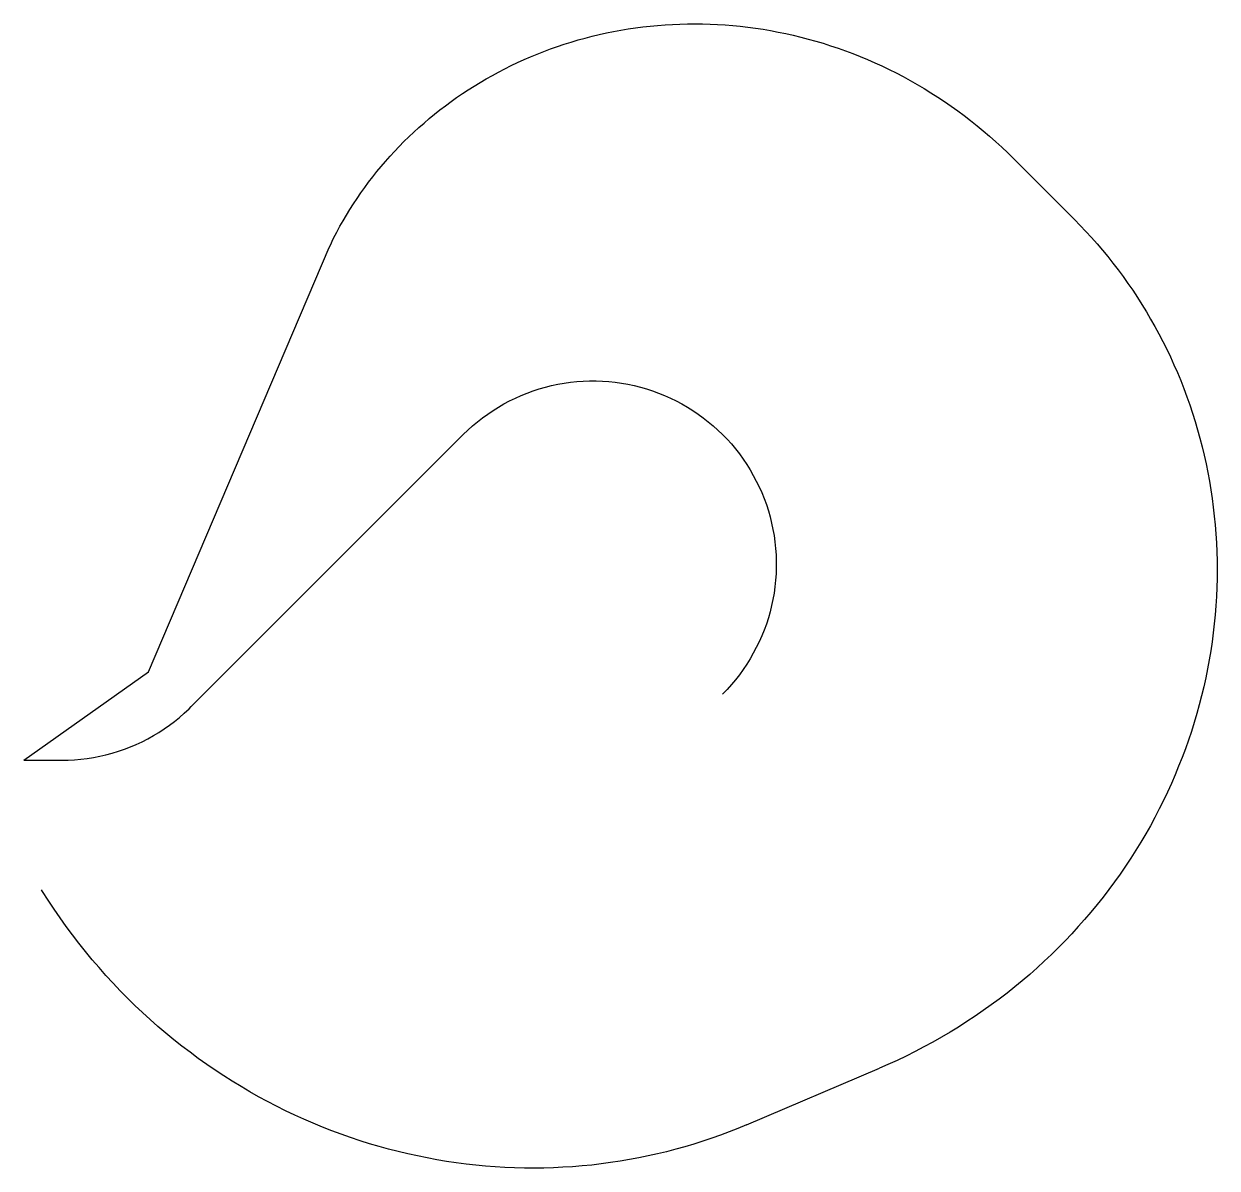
# Model space of a CAD drawing. Header units: metres. Extents: x 0 to 17557, y -6001 to 10833.
import ezdxf

# ---------------------------------------------------------------- set-up
doc = ezdxf.new("R2010")
doc.units = ezdxf.units.M

msp = doc.modelspace()

# ---------------------------------------------------------------- linework, layer by layer
at = {"layer": 'NorminalTrack', "color": 1}
msp.add_lwpolyline([(0, 0), (555, 0), (555, 0), (650, 2), (744, 7), (838, 15), (931, 26), (1024, 41), (1117, 59), (1208, 80), (1299, 105), (1390, 132), (1479, 163), (1567, 197), (1653, 233), (1739, 273), (1823, 316), (1905, 362), (1986, 410), (2065, 461), (2142, 515), (2217, 572), (2290, 631), (2361, 693), (2430, 757), (2464, 791), (2464, 791), (6464, 4791), (6464, 4791), (6532, 4856), (6602, 4919), (6674, 4980), (6748, 5038), (6825, 5093), (6903, 5146), (6983, 5196), (7064, 5243), (7147, 5287), (7232, 5328), (7318, 5367), (7405, 5402), (7494, 5434), (7583, 5463), (7674, 5489), (7765, 5512), (7858, 5532), (7950, 5548), (8044, 5561), (8137, 5571), (8231, 5577), (8325, 5581), (8420, 5581), (8514, 5577), (8608, 5571), (8702, 5561), (8795, 5548), (8888, 5532), (8980, 5512), (9071, 5489), (9162, 5463), (9251, 5434), (9340, 5402), (9427, 5367), (9513, 5328), (9598, 5287), (9681, 5243), (9763, 5196), (9843, 5146), (9921, 5093), (9997, 5038), (10071, 4980), (10143, 4919), (10213, 4856), (10281, 4791), (10346, 4723), (10410, 4653), (10470, 4581), (10528, 4506), (10583, 4430), (10636, 4352), (10686, 4272), (10733, 4191), (10777, 4108), (10819, 4023), (10857, 3937), (10892, 3849), (10925, 3761), (10954, 3671), (10980, 3581), (11002, 3489), (11022, 3397), (11038, 3304), (11051, 3211), (11061, 3117), (11068, 3023), (11071, 2929), (11071, 2835), (11068, 2741), (11061, 2647), (11051, 2553), (11038, 2460), (11022, 2367), (11002, 2275), (10980, 2184), (10954, 2093), (10925, 2004), (10892, 1915), (10857, 1828), (10819, 1742), (10777, 1657), (10733, 1574), (10686, 1492), (10636, 1412), (10583, 1334), (10528, 1258), (10470, 1184), (10410, 1112), (10346, 1042), (10281, 974)], dxfattribs=at)
at = {"layer": 'SubLines', "color": 5}
for p, q in [((14555, 8857), (15458, 7954)), ((10633, -5364), (12589, -4531))]:
    msp.add_line(p, q, dxfattribs=at)
msp.add_lwpolyline([(0, 0), (1834, 1299), (4494, 7541), (4515, 7588), (4536, 7634), (4558, 7680), (4580, 7725), (4604, 7770)], dxfattribs=at)
at = {"layer": 'WindSpiral', "color": 3}
for points in [[(4604, 7770), (4650, 7855), (4697, 7938), (4746, 8021), (4797, 8104), (4849, 8185), (4903, 8266), (4958, 8347), (5015, 8426), (5073, 8505), (5133, 8582), (5195, 8659), (5257, 8735), (5322, 8810), (5388, 8885), (5455, 8958), (5523, 9030), (5593, 9101), (5665, 9171), (5738, 9240), (5812, 9308), (5888, 9374), (5964, 9440), (6043, 9504), (6122, 9567), (6203, 9629), (6285, 9689), (6368, 9749), (6453, 9807), (6538, 9863), (6625, 9918), (6713, 9972), (6802, 10024), (6893, 10075), (6984, 10125), (7077, 10173), (7170, 10219), (7264, 10264), (7360, 10307), (7456, 10349), (7554, 10389), (7652, 10428), (7751, 10465), (7851, 10500), (7952, 10534), (8053, 10565), (8156, 10596), (8259, 10624), (8363, 10651), (8467, 10676), (8573, 10699), (8678, 10720), (8785, 10740), (8892, 10758), (8999, 10773), (9107, 10788), (9216, 10800), (9324, 10810), (9434, 10819), (9543, 10825), (9653, 10830), (9764, 10832), (9874, 10833), (9985, 10832), (10096, 10829), (10207, 10824), (10319, 10817), (10430, 10808), (10541, 10797), (10653, 10784), (10764, 10770), (10876, 10753), (10987, 10734), (11099, 10713), (11210, 10690), (11321, 10666), (11431, 10639), (11542, 10610), (11652, 10579), (11762, 10547), (11871, 10512), (11981, 10475), (12089, 10437), (12197, 10396), (12305, 10353), (12412, 10309), (12519, 10262), (12625, 10214), (12730, 10163), (12835, 10111), (12939, 10057), (13042, 10001), (13145, 9942), (13246, 9882), (13347, 9820), (13447, 9757), (13546, 9691), (13643, 9624), (13740, 9554), (13836, 9483), (13931, 9410), (14025, 9335), (14117, 9259), (14209, 9180), (14299, 9100), (14388, 9019), (14476, 8935), (14555, 8857)], [(15458, 7954), (15543, 7867), (15627, 7779), (15710, 7689), (15791, 7598), (15870, 7504), (15948, 7410), (16025, 7313), (16100, 7216), (16173, 7116), (16245, 7016), (16315, 6914), (16384, 6810), (16451, 6705), (16516, 6599), (16579, 6491), (16641, 6382), (16701, 6272), (16759, 6161), (16815, 6048), (16869, 5934), (16922, 5819), (16972, 5703), (17021, 5586), (17067, 5468), (17112, 5348), (17154, 5228), (17195, 5107), (17233, 4985), (17270, 4862), (17304, 4738), (17336, 4613), (17366, 4488), (17394, 4362), (17420, 4235), (17444, 4108), (17465, 3979), (17484, 3851), (17501, 3721), (17516, 3592), (17529, 3461), (17539, 3331), (17547, 3199), (17553, 3068), (17556, 2936), (17557, 2804), (17556, 2672), (17553, 2539), (17547, 2407), (17539, 2274), (17528, 2141), (17516, 2008), (17501, 1875), (17483, 1742), (17463, 1609), (17441, 1477), (17416, 1344), (17390, 1212), (17360, 1080), (17329, 948), (17295, 817), (17258, 686), (17220, 556), (17179, 425), (17135, 296), (17090, 167), (17042, 38), (16991, -89), (16939, -216), (16884, -343), (16826, -468), (16767, -593), (16705, -717), (16641, -840), (16575, -963), (16506, -1084), (16435, -1204), (16362, -1323), (16287, -1441), (16210, -1558), (16130, -1674), (16048, -1788), (15965, -1902), (15879, -2014), (15791, -2124), (15700, -2234), (15608, -2342), (15514, -2448), (15418, -2553), (15320, -2656), (15220, -2758), (15118, -2859), (15014, -2957), (14908, -3054), (14800, -3150), (14691, -3243), (14579, -3335), (14466, -3425), (14351, -3513), (14235, -3599), (14116, -3684), (13997, -3766), (13875, -3846), (13752, -3925), (13627, -4001), (13501, -4076), (13373, -4148), (13244, -4218), (13114, -4286), (12982, -4352), (12849, -4415), (12714, -4477), (12589, -4531)], [(10633, -5364), (10507, -5417), (10379, -5467), (10251, -5516), (10121, -5562), (9990, -5606), (9858, -5648), (9725, -5687), (9592, -5724), (9457, -5759), (9322, -5792), (9186, -5822), (9049, -5851), (8911, -5876), (8773, -5900), (8634, -5920), (8495, -5939), (8355, -5955), (8215, -5969), (8074, -5980), (7932, -5989), (7791, -5995), (7649, -5999), (7506, -6001), (7364, -6000), (7221, -5996), (7078, -5990), (6935, -5982), (6792, -5971), (6649, -5957), (6506, -5941), (6363, -5922), (6220, -5901), (6077, -5877), (5935, -5851), (5792, -5822), (5650, -5791), (5509, -5757), (5367, -5721), (5226, -5682), (5086, -5641), (4946, -5597), (4807, -5550), (4668, -5502), (4530, -5450), (4393, -5396), (4256, -5340), (4120, -5281), (3985, -5220), (3851, -5156), (3718, -5090), (3585, -5021), (3454, -4950), (3324, -4877), (3195, -4801), (3067, -4723), (2940, -4642), (2814, -4559), (2690, -4474), (2567, -4387), (2446, -4297), (2325, -4205), (2206, -4111), (2089, -4014), (1973, -3916), (1859, -3815), (1746, -3712), (1635, -3607), (1526, -3500), (1418, -3390), (1313, -3279), (1208, -3166), (1106, -3051), (1006, -2934), (907, -2814), (811, -2693), (716, -2571), (624, -2446), (533, -2320), (445, -2191), (359, -2061), (275, -1930), (261, -1909)]]:
    msp.add_lwpolyline(points, dxfattribs=at)

doc.saveas('drawing.dxf')
